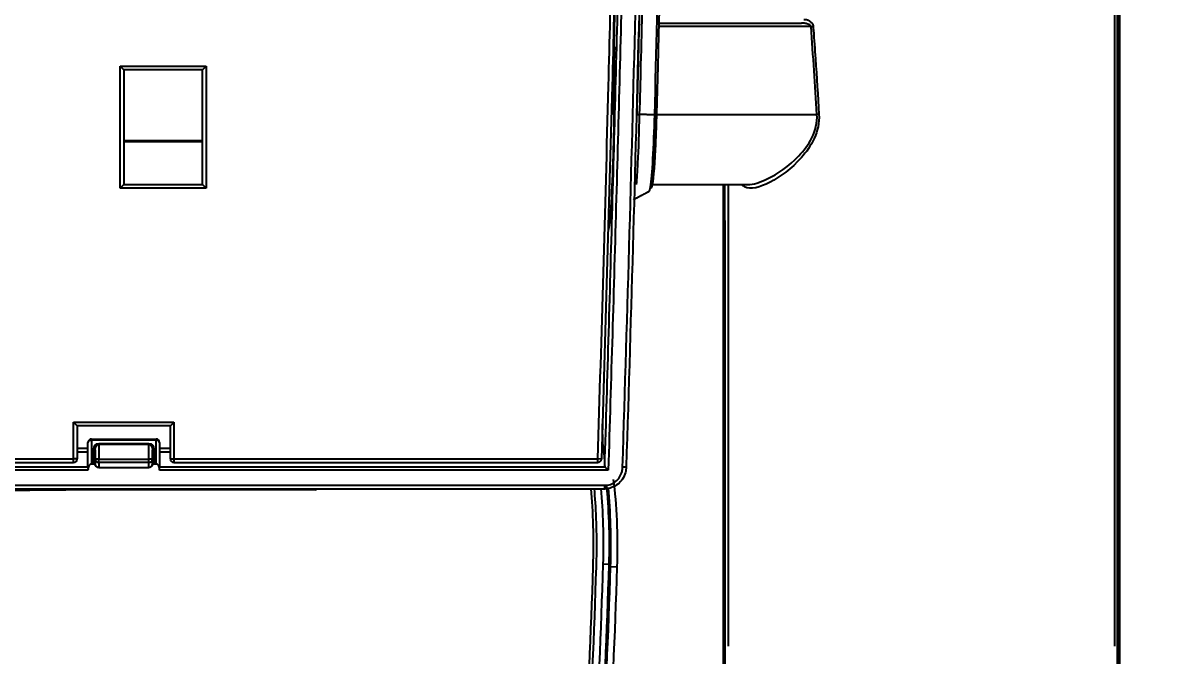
# Model space of a CAD drawing. Header units: millimetres. Extents: x 28 to 2369, y -329 to 1679.
# Drawn here: x 1919.2 to 2080.1, y 1192.2 to 1280.6 of the extents above; entities that cross this region are included whole.
import ezdxf

# ---------------------------------------------------------------- set-up
doc = ezdxf.new("R2010")
doc.units = ezdxf.units.MM
doc.layers.get('Defpoints').update_dxf_attribs({"linetype": 'CONTINUOUS'})
doc.layers.add('1LINE', color=7, linetype='CONTINUOUS')
doc.styles.add('Annotative', font='malgun.ttf')
doc.dimstyles.new('WOO', dxfattribs={"dimtxt": 20, "dimasz": 2, "dimexe": 1.25, "dimexo": 0.3, "dimgap": 1, "dimtad": 1, "dimdec": 1, "dimzin": 1, "dimdsep": 46, "dimtxsty": 'Annotative', "dimcen": 0, "dimclrd": 1, "dimclre": 1, "dimclrt": 2, "dimadec": 0, "dimazin": 0, "dimtfac": 1, "dimtdec": 1, "dimtofl": 0, "dimtmove": 0, "dimatfit": 3, "dimfxl": 0, "dimarcsym": 0})

# ---------------------------------------------------------------- blocks, each defined once
blk = doc.blocks.new('*D14')
at = {"layer": '1LINE', "color": 1, "lineweight": -2}
for p, q in [((1882.84, 1304.92), (2123.76, 1304.92)), ((2122.51, 1302.92), (2122.51, 846.68)), ((1807.34, 844.68), (2123.76, 844.68))]:
    blk.add_line(p, q, dxfattribs=at)
at = {"layer": '1LINE', "color": 1}
for points in [[(2122.18, 1302.92), (2122.84, 1302.92), (2122.51, 1304.92)], [(2122.18, 846.68), (2122.84, 846.68), (2122.51, 844.68)]]:
    blk.add_solid(points, dxfattribs=at)
at = {"layer": 'Defpoints', "color": 0}
for p in [(1882.54, 1304.92, 0), (1807.04, 844.68), (2122.51, 844.68)]:
    blk.add_point(p, dxfattribs=at)
at = {"layer": '1LINE', "color": 2, "insert": (2111.18, 1074.8), "char_height": 20, "attachment_point": 5, "rotation": 90, "style": 'Annotative'}
blk.add_mtext('460', dxfattribs=at)
blk = doc.blocks.new('*D15')
at = {"layer": '1LINE', "color": 1, "lineweight": -2}
for p, q in [((1882.84, 1342.52), (2179.26, 1342.52)), ((2178.01, 846.68), (2178.01, 1340.52)), ((1807.34, 844.68), (2179.26, 844.68))]:
    blk.add_line(p, q, dxfattribs=at)
at = {"layer": '1LINE', "color": 1}
for points in [[(2177.68, 1340.52), (2178.35, 1340.52), (2178.01, 1342.52)], [(2177.68, 846.68), (2178.35, 846.68), (2178.01, 844.68)]]:
    blk.add_solid(points, dxfattribs=at)
at = {"layer": 'Defpoints', "color": 0}
for p in [(1882.54, 1342.52, 0), (2178.01, 1342.52), (1807.04, 844.68)]:
    blk.add_point(p, dxfattribs=at)
at = {"layer": '1LINE', "color": 2, "insert": (2166.68, 1093.6), "char_height": 20, "attachment_point": 5, "rotation": 90, "style": 'Annotative'}
blk.add_mtext('498', dxfattribs=at)

msp = doc.modelspace()

# ---------------------------------------------------------------- linework, layer by layer
at = {"layer": '1LINE'}
for p, q in [((2001.72, 1280.09), (2001.6, 1280.09)), ((2001.62, 1280.59), (2001.74, 1280.59)), ((2029.16, 1280.09), (2007.91, 1280.09)), ((2007.92, 1280.59), (2027.85, 1280.59)), ((2029.16, 1280.09), (2029.46, 1280.11)), ((2001.73, 1276.79), (2001.52, 1276.79)), ((2001.53, 1277.29), (2001.73, 1277.29)), ((1932.72, 1257.56), (1932.72, 1274.56)), ((1932.72, 1274.56), (1944.72, 1274.56)), ((1933.22, 1274.06), (1932.72, 1274.56)), ((1933.22, 1274.06), (1933.22, 1258.06)), ((1944.22, 1274.06), (1933.22, 1274.06)), ((1944.72, 1274.56), (1944.22, 1274.06)), ((1944.22, 1258.06), (1944.22, 1274.06)), ((1944.72, 1274.56), (1944.72, 1257.56)), ((2007.59, 1267.84), (2029.99, 1267.84)), ((2030.27, 1267.85), (2029.99, 1267.84)), ((1944.22, 1264.15), (1933.22, 1264.15)), ((1944.22, 1264.01), (1933.22, 1264.01)), ((1933.22, 1258.06), (1932.72, 1257.56)), ((1944.72, 1257.56), (1932.72, 1257.56)), ((1933.22, 1258.06), (1944.22, 1258.06)), ((1944.72, 1257.56), (1944.22, 1258.06)), ((2006.67, 1258.04), (2020.39, 1258.04)), ((1926.72, 1224.36), (1926.22, 1224.86)), ((1926.22, 1224.86), (1940.22, 1224.86)), ((1926.22, 1219.73), (1926.22, 1224.86)), ((1940.22, 1224.86), (1939.72, 1224.36)), ((1940.22, 1224.86), (1940.22, 1219.73)), ((1939.72, 1224.36), (1926.72, 1224.36)), ((1926.72, 1224.36), (1926.72, 1219.73)), ((1939.72, 1219.73), (1939.72, 1224.36)), ((1928.22, 1218.62), (1928.22, 1222.01)), ((1928.72, 1222.51), (1937.72, 1222.51)), ((1928.72, 1222.34), (1928.72, 1222.51)), ((1928.72, 1222.34), (1928.72, 1219.01)), ((1937.72, 1222.34), (1928.72, 1222.34)), ((1929.72, 1221.9), (1929.72, 1221.76)), ((1929.72, 1221.9), (1936.72, 1221.9)), ((1936.72, 1221.76), (1929.72, 1221.76)), ((1929.72, 1221.76), (1929.72, 1219.72)), ((1936.72, 1221.9), (1936.72, 1221.76)), ((1936.72, 1219.72), (1936.72, 1221.76)), ((1937.72, 1222.34), (1937.72, 1222.51)), ((1937.72, 1219.01), (1937.72, 1222.34)), ((1938.22, 1222.01), (1938.22, 1218.62)), ((1929.02, 1219.31), (1929.02, 1221.11)), ((1929.22, 1220.98), (1929.22, 1219.18)), ((1937.22, 1219.18), (1937.22, 1220.98)), ((1937.42, 1221.11), (1937.42, 1219.31)), ((1926.72, 1219.73), (1926.22, 1219.73)), ((1926.22, 1219.23), (1926.22, 1219.73)), ((1929.05, 1219.01), (1928.72, 1219.01)), ((1929.72, 1219.23), (1929.72, 1219.72)), ((1936.72, 1219.23), (1936.72, 1219.72)), ((1937.72, 1219.01), (1937.39, 1219.01)), ((1939.72, 1219.73), (1940.22, 1219.73)), ((1940.22, 1219.73), (1940.22, 1219.23)), ((1999.4, 1219.23), (1999.4, 1219.73)), ((1999.9, 1219.72), (1999.4, 1219.73)), ((2003.36, 1218.57), (2002.86, 1218.58)), ((1933.49, 1215.42), (1933.49, 1215.57)), ((2000.38, 1215.55), (2000.38, 1216.05)), ((2000.93, 1204.99), (2000.15, 1205.02)), ((2002.13, 1204.62), (2001.13, 1204.65))]:
    msp.add_line(p, q, dxfattribs=at)
for centre, start, end in [((1928.72, 1222.01, 0), 90, 180), ((1937.72, 1222.01, 0), 0, 90), ((1926.22, 1219.73, 0), 270, 0), ((1940.22, 1219.73, 0), 180, 270), ((1999.4, 1219.73, 0), 270, 358.208)]:
    msp.add_arc(centre, 0.5, start, end, dxfattribs=at)
for centre, major_axis, ratio, start_param, end_param in [((1928.72, 1222.01), (0.5, 0), 0.650791, 1.570796, 3.141593), ((1937.72, 1222.01), (-0.5, 0), 0.650791, 3.141593, 4.712389), ((1929.02, 1220.98), (-0.2, 0), 0.650791, 3.141593, 4.712389), ((1937.42, 1220.98), (0.2, 0), 0.650791, 1.570796, 3.141593), ((1928.72, 1218.25), (0, -0.768), 0.650791, 3.141593, 4.830792), ((1929.02, 1219.18), (-0.2, 0), 0.650791, 3.141593, 4.712389), ((1929.72, 1219.7), (0.5, 0), 0.034899, 1.570796, 3.141593), ((1929.72, 1219.7), (0.5, 0), 0.949336, 3.141593, 4.712389), ((1936.72, 1219.7), (-0.5, 0), 0.034899, 3.141593, 4.712389), ((1936.72, 1219.7), (0.5, 0), 0.949336, 4.712389, 6.283185), ((1937.42, 1219.18), (0.2, 0), 0.650791, 1.570796, 3.141593), ((1937.72, 1218.25), (0, -0.768), 0.650791, 1.452394, 3.141593)]:
    msp.add_ellipse(centre, major_axis=major_axis, ratio=ratio, start_param=start_param, end_param=end_param, dxfattribs=at)
at = {"layer": '1LINE', "extrusion": (-1.0676e-27, -5.81175e-12, -1)}
for centre, major_axis, ratio, start_param, end_param in [((1929.72, 1221.11, 0), (0, 0.785), 0.89152, 4.712389, 6.283185), ((1929.72, 1220.98, 0), (0, 0.778), 0.642512, 4.712389, 6.283185), ((1936.72, 1221.11, 0), (0, 0.785), 0.89152, 0, 1.570796), ((1936.72, 1220.98, 0), (0, 0.778), 0.642512, 0, 1.570796)]:
    msp.add_ellipse(centre, major_axis=major_axis, ratio=ratio, start_param=start_param, end_param=end_param, dxfattribs=at)
at = {"layer": '1LINE'}
for points, degree in [([(2002.86, 1218.58), (2004.23, 1262.21), (2005.32, 1305.86), (2006.15, 1349.5)], 3), ([(2006.65, 1349.5), (2005.82, 1305.85), (2004.73, 1262.2), (2003.36, 1218.57)], 3), ([(2072.05, 1337.85), (2072.02, 1257.73), (2071.99, 1177.62), (2072.04, 1097.51)], 3), ([(2072.05, 1337.85), (2072.04, 1254.45), (2072.04, 1171.04), (2072.05, 1087.64)], 3), ([(2072.25, 1337.85), (2072.22, 1257.73), (2072.19, 1177.62), (2072.24, 1097.51)], 3), ([(2071.51, 1335.99), (2071.51, 1264.78), (2071.51, 1193.57)], 2), ([(2001.66, 1277.29), (2001.79, 1282.48), (2001.92, 1287.67), (2002.04, 1292.86)], 3), ([(2029.99, 1267.84), (2029.74, 1271.92), (2029.46, 1276.01), (2029.16, 1280.09)], 3), ([(2001.67, 1274.26), (2001.69, 1275.1), (2001.71, 1275.95), (2001.73, 1276.79)], 3), ([(2001.5, 1267.84), (2001.56, 1269.98), (2001.61, 1272.12), (2001.67, 1274.26)], 3), ([(2004.83, 1267.84), (2004.96, 1267.83), (2005.08, 1267.83), (2005.19, 1267.83)], 3), ([(2007.34, 1267.77), (2005.19, 1267.83)], 1), ([(2007.34, 1267.77), (2007.49, 1267.77), (2007.58, 1267.77), (2007.59, 1267.77)], 3), ([(2007.4, 1268.29), (2007.5, 1268.28), (2007.6, 1268.28), (2007.6, 1268.28)], 3), ([(2004.37, 1255.95), (2005.47, 1256.53), (2006.57, 1257.12)], 2), ([(2016.88, 1258.04), (2016.9, 1204.53), (2016.9, 1151.02), (2016.86, 1097.51)], 3), ([(2017.06, 1258.04), (2017.06, 1201.24), (2017.06, 1144.44), (2017.05, 1087.64)], 3), ([(2017.6, 1258.04), (2017.6, 1236.55), (2017.6, 1215.06), (2017.6, 1193.57)], 3), ([(2000.19, 1220.97), (2000.12, 1221.67), (2000.07, 1222.94), (2000.04, 1224.65)], 3), ([(1926.72, 1220.72), (1928.22, 1220.72)], 1), ([(1938.22, 1221.22), (1938.72, 1221.22), (1939.22, 1221.22), (1939.72, 1221.22)], 3), ([(1938.22, 1220.72), (1939.72, 1220.72)], 1), ([(2000.19, 1220.97), (2000.27, 1220.21), (2000.33, 1219.44), (2000.36, 1218.68)], 3), ([(1816.96, 1219.23), (1926.22, 1219.23)], 1), ([(1929.05, 1219.01), (1929.03, 1219.11), (1929.02, 1219.21), (1929.02, 1219.31)], 3), ([(1929.72, 1218.52), (1932.06, 1218.52), (1934.39, 1218.52), (1936.72, 1218.52)], 3), ([(1940.22, 1219.23), (1999.4, 1219.23)], 1), ([(2000.39, 1218.63), (2000.37, 1218.64), (2000.36, 1218.66), (2000.36, 1218.68)], 3), ([(2002.11, 1204.62), (2002.25, 1209.1), (2002.06, 1213.43), (2001.61, 1216.84)], 3), ([(1813.24, 1215.55), (1906.81, 1215.55), (2000.38, 1215.55)], 2), ([(1933.49, 1215.42), (1915.62, 1215.42), (1897.72, 1214.93), (1879.97, 1214.9)], 3), ([(1959.87, 1215.42), (1951.08, 1215.42), (1942.28, 1215.42), (1933.49, 1215.42)], 3), ([(1998.4, 1215.58), (1998.71, 1212.38), (1998.83, 1208.58), (1998.7, 1204.67)], 3), ([(2000.15, 1205.02), (2000.26, 1208.77), (2000.16, 1212.43), (1999.88, 1215.57)], 3), ([(2000.56, 1216.17), (2000.91, 1212.93), (2001.06, 1209.02), (2000.93, 1204.99)], 3), ([(2000.83, 1215.67), (2001.13, 1212.42), (2001.25, 1208.59), (2001.13, 1204.65)], 3)]:
    msp.add_open_spline(points, degree=degree, dxfattribs=at)
for points, knots in [([(2071.95, 1337.74), (2071.94, 1317.71), (2071.92, 1277.65), (2071.91, 1231.34), (2071.91, 1205.05), (2071.91, 1198.79)], [0, 0, 0, 0, 0.43245, 0.8649, 1, 1, 1, 1]), ([(2072.14, 1337.74), (2072.13, 1317.71), (2072.11, 1277.65), (2072.1, 1229.71), (2072.1, 1201.8), (2072.1, 1193.92)], [0, 0, 0, 0, 0.417804, 0.835608, 1, 1, 1, 1]), ([(2072.21, 1192.21), (2072.21, 1200.68), (2072.22, 1249.2), (2072.24, 1297.73), (2072.25, 1337.79)], [0, 0, 0, 0, 0.174529, 1, 1, 1, 1]), ([(2007.34, 1267.77), (2007.58, 1276.67), (2007.81, 1285.56), (2008.07, 1296.68), (2008.12, 1298.91), (2008.21, 1303.35), (2008.25, 1305.58), (2008.32, 1311.99), (2008.32, 1316.05), (2008.23, 1319.43)], [0, 0, 0, 0, 0.5, 0.5, 0.625, 0.625, 0.75, 0.75, 1, 1, 1, 1]), ([(2005.62, 1299.62), (2005.59, 1298.32), (2005.56, 1297.02), (2005.46, 1292.72), (2005.39, 1289.73), (2005.24, 1283.73), (2005.16, 1280.74), (2005.02, 1275.23), (2004.96, 1272.72), (2004.87, 1269.42), (2004.85, 1268.63), (2004.83, 1267.84)], [0, 0, 0, 0, 0.122631, 0.122631, 0.405477, 0.405477, 0.688324, 0.688324, 0.925157, 0.925157, 1, 1, 1, 1]), ([(2005.99, 1299.61), (2005.95, 1296.85), (2005.86, 1294.09), (2005.66, 1285.81), (2005.52, 1280.29), (2005.32, 1272.46), (2005.26, 1270.14), (2005.19, 1267.83)], [0, 0, 0, 0, 0.260718, 0.260718, 0.78175, 0.78175, 1, 1, 1, 1]), ([(2008.38, 1299.62), (2008.38, 1299.48), (2008.37, 1299.35), (2008.37, 1299.12), (2008.37, 1299.03), (2008.36, 1298.55), (2008.35, 1298.17), (2008.32, 1297.04), (2008.3, 1296.28), (2008.21, 1292.49), (2008.14, 1289.46), (2008.01, 1284.07), (2007.95, 1281.72), (2007.88, 1279.08), (2007.87, 1278.79), (2007.84, 1277.33), (2007.81, 1276.16), (2007.72, 1272.75), (2007.66, 1270.52), (2007.6, 1268.28)], [0, 0, 0, 0, 0.012762, 0.012762, 0.021832, 0.021832, 0.058115, 0.058115, 0.13068, 0.13068, 0.420939, 0.420939, 0.646071, 0.646071, 0.674043, 0.674043, 0.785928, 0.785928, 1, 1, 1, 1]), ([(2000.36, 1218.68), (2000.76, 1231.15), (2001.12, 1243.62), (2001.82, 1268.61), (2002.14, 1281.14), (2002.44, 1293.66)], [0, 0, 0, 0, 0.498931, 0.498931, 1, 1, 1, 1]), ([(2002.94, 1293.36), (2002.64, 1280.93), (2002.31, 1268.5), (2001.62, 1243.43), (2001.24, 1230.79), (2000.85, 1218.15)], [0, 0, 0, 0, 0.495752, 0.495752, 1, 1, 1, 1]), ([(1999.4, 1219.73), (1999.94, 1237.1), (2000.44, 1254.46), (2001.06, 1278.17), (2001.22, 1284.51), (2001.38, 1290.86)], [0, 0, 0, 0, 0.732396, 0.732396, 1, 1, 1, 1]), ([(2001.88, 1290.85), (2001.72, 1284.5), (2001.56, 1278.16), (2000.94, 1254.45), (2000.44, 1237.08), (1999.9, 1219.72)], [0, 0, 0, 0, 0.267604, 0.267604, 1, 1, 1, 1]), ([(2029.16, 1280.09), (2029.16, 1280.12), (2029.15, 1280.14), (2029.13, 1280.18), (2029.12, 1280.2), (2029.07, 1280.26), (2029.02, 1280.29), (2028.9, 1280.38), (2028.8, 1280.42), (2028.55, 1280.51), (2028.38, 1280.55), (2028.09, 1280.58), (2027.97, 1280.59), (2027.85, 1280.59)], [0, 0, 0, 0, 0.049517, 0.049517, 0.089829, 0.089829, 0.195857, 0.195857, 0.400584, 0.400584, 0.747072, 0.747072, 1, 1, 1, 1]), ([(2028.17, 1281.11), (2028.29, 1281.11), (2028.41, 1281.1), (2028.7, 1281.02), (2028.87, 1280.95), (2029.11, 1280.77), (2029.21, 1280.68), (2029.33, 1280.51), (2029.37, 1280.44), (2029.44, 1280.29), (2029.46, 1280.2), (2029.46, 1280.11)], [0, 0, 0, 0, 0.22691, 0.22691, 0.545806, 0.545806, 0.751484, 0.751484, 0.874472, 0.874472, 1, 1, 1, 1]), ([(2029.47, 1280.07), (2029.42, 1280.07), (2029.36, 1280.08), (2029.26, 1280.08), (2029.21, 1280.09), (2029.16, 1280.09)], [0, 0, 0, 0, 0.55787, 0.55787, 1, 1, 1, 1]), ([(2029.46, 1280.11), (2029.46, 1280.11), (2029.46, 1280.11), (2029.47, 1280.09), (2029.47, 1280.09), (2029.47, 1280.07), (2029.47, 1280.07), (2029.47, 1280.07)], [0, 0, 0, 0, 0.240193, 0.240193, 0.858955, 0.858955, 1, 1, 1, 1]), ([(2029.47, 1280.07), (2029.48, 1279.91), (2029.49, 1279.75), (2029.6, 1278.26), (2029.69, 1276.93), (2029.95, 1273.02), (2030.12, 1270.44), (2030.27, 1267.85)], [0, 0, 0, 0, 0.038908, 0.038908, 0.36567, 0.36567, 1, 1, 1, 1]), ([(2001.73, 1277.29), (2001.73, 1277.29), (2001.73, 1277.28), (2001.73, 1277.25), (2001.74, 1277.22), (2001.74, 1277.15), (2001.74, 1277.1), (2001.74, 1277.01), (2001.74, 1276.96), (2001.74, 1276.87), (2001.73, 1276.83), (2001.73, 1276.79)], [0, 0, 0, 0, 0.214991, 0.214991, 0.429995, 0.429995, 0.644812, 0.644812, 0.859461, 0.859461, 1, 1, 1, 1]), ([(2000.93, 1251.78), (2001.06, 1252.39), (2001.19, 1253.74), (2001.4, 1257.42), (2001.49, 1259.71), (2001.64, 1264.56), (2001.69, 1267.02), (2001.74, 1271.31), (2001.73, 1273.12), (2001.67, 1274.26)], [0, 0, 0, 0, 0.25, 0.25, 0.5, 0.5, 0.75, 0.75, 1, 1, 1, 1]), ([(2005.19, 1267.83), (2005.14, 1265.43), (2005.06, 1263.01), (2004.89, 1259.87), (2004.83, 1258.86), (2004.76, 1258.06)], [0, 0, 0, 0, 0.630844, 0.630844, 1, 1, 1, 1]), ([(2006.56, 1257.11), (2006.63, 1257.15), (2006.7, 1257.36), (2006.89, 1258.49), (2007, 1259.87), (2007.2, 1263.44), (2007.28, 1265.58), (2007.34, 1267.77)], [0, 0, 0, 0, 0.208542, 0.208542, 0.604271, 0.604271, 1, 1, 1, 1]), ([(2007.4, 1268.29), (2007.37, 1267.25), (2007.34, 1266.22), (2007.27, 1264.22), (2007.22, 1263.27), (2007.1, 1261.06), (2007.02, 1259.92), (2006.92, 1259.12)], [0, 0, 0, 0, 0.280993, 0.280993, 0.561986, 0.561986, 1, 1, 1, 1]), ([(2007.59, 1267.77), (2007.58, 1267.54), (2007.57, 1267.31), (2007.56, 1266.82), (2007.55, 1266.55), (2007.53, 1266.02), (2007.53, 1265.76), (2007.51, 1265.24), (2007.5, 1264.98), (2007.48, 1264.6), (2007.48, 1264.48), (2007.47, 1264.33), (2007.47, 1264.3), (2007.47, 1264.25), (2007.47, 1264.23), (2007.47, 1264.18), (2007.46, 1264.16), (2007.46, 1264.11), (2007.46, 1264.08), (2007.46, 1264.03), (2007.46, 1264.01), (2007.46, 1263.96), (2007.46, 1263.93), (2007.45, 1263.89), (2007.45, 1263.86), (2007.45, 1263.81), (2007.45, 1263.79), (2007.45, 1263.74), (2007.45, 1263.71), (2007.44, 1263.66), (2007.44, 1263.64), (2007.44, 1263.59), (2007.44, 1263.56), (2007.44, 1263.51), (2007.44, 1263.49), (2007.43, 1263.44), (2007.43, 1263.41), (2007.43, 1263.36), (2007.43, 1263.34), (2007.43, 1263.29), (2007.43, 1263.27), (2007.42, 1263.22), (2007.42, 1263.19), (2007.42, 1263.14), (2007.42, 1263.12), (2007.42, 1263.07), (2007.41, 1263.04), (2007.41, 1262.99), (2007.41, 1262.97), (2007.41, 1262.92), (2007.41, 1262.89), (2007.4, 1262.84), (2007.4, 1262.82), (2007.4, 1262.77), (2007.4, 1262.74), (2007.4, 1262.7), (2007.4, 1262.67), (2007.39, 1262.62), (2007.39, 1262.6), (2007.39, 1262.55), (2007.39, 1262.52), (2007.39, 1262.48), (2007.38, 1262.45), (2007.38, 1262.4), (2007.38, 1262.38), (2007.38, 1262.33), (2007.38, 1262.31), (2007.37, 1262.26), (2007.37, 1262.24), (2007.37, 1262.19), (2007.37, 1262.16), (2007.37, 1262.12), (2007.37, 1262.09), (2007.36, 1262.05), (2007.36, 1262.02), (2007.36, 1261.98), (2007.36, 1261.95), (2007.36, 1261.91), (2007.35, 1261.89), (2007.35, 1261.84), (2007.35, 1261.82), (2007.35, 1261.77), (2007.35, 1261.75), (2007.34, 1261.71), (2007.34, 1261.68), (2007.34, 1261.64), (2007.34, 1261.62), (2007.34, 1261.57), (2007.33, 1261.55), (2007.33, 1261.51), (2007.33, 1261.48), (2007.33, 1261.44), (2007.33, 1261.42), (2007.32, 1261.38), (2007.32, 1261.36), (2007.32, 1261.32), (2007.32, 1261.3), (2007.31, 1261.22), (2007.31, 1261.16), (2007.31, 1261.1)], [0, 0, 0, 0, 0.094168, 0.094168, 0.204154, 0.204154, 0.314138, 0.314138, 0.424121, 0.424121, 0.47905, 0.47905, 0.48973, 0.48973, 0.500464, 0.500464, 0.511254, 0.511254, 0.5221, 0.5221, 0.533001, 0.533001, 0.543959, 0.543959, 0.554974, 0.554974, 0.566046, 0.566046, 0.577173, 0.577173, 0.588356, 0.588356, 0.599594, 0.599594, 0.610885, 0.610885, 0.622227, 0.622227, 0.63362, 0.63362, 0.645061, 0.645061, 0.656548, 0.656548, 0.668078, 0.668078, 0.679647, 0.679647, 0.691254, 0.691254, 0.702893, 0.702893, 0.714561, 0.714561, 0.726253, 0.726253, 0.737965, 0.737965, 0.749691, 0.749691, 0.761425, 0.761425, 0.773162, 0.773162, 0.784894, 0.784894, 0.796614, 0.796614, 0.808315, 0.808315, 0.819989, 0.819989, 0.831626, 0.831626, 0.843217, 0.843217, 0.854752, 0.854752, 0.866296, 0.866296, 0.877867, 0.877867, 0.889447, 0.889447, 0.901012, 0.901012, 0.912533, 0.912533, 0.92397, 0.92397, 0.935271, 0.935271, 0.946364, 0.946364, 0.957146, 0.957146, 0.96747, 0.96747, 1, 1, 1, 1]), ([(2007.6, 1268.28), (2007.6, 1268.15), (2007.59, 1268.02), (2007.59, 1267.84), (2007.59, 1267.81), (2007.59, 1267.77)], [0, 0, 0, 0, 0.7767, 0.7767, 1, 1, 1, 1]), ([(2030.27, 1267.85), (2030.34, 1266.67), (2030.07, 1265.51), (2029.14, 1263.47), (2028.5, 1262.58), (2026.44, 1260.26), (2024.88, 1259.13), (2022.02, 1257.62), (2020.73, 1257.29), (2019.72, 1257.81), (2019.57, 1257.93), (2019.44, 1258.07)], [0, 0, 0, 0, 0.156361, 0.156361, 0.312722, 0.312722, 0.625444, 0.625444, 0.938165, 0.938165, 1, 1, 1, 1]), ([(2020.34, 1258.04), (2021.11, 1258.04), (2022.04, 1258.34), (2024.49, 1259.53), (2026.05, 1260.59), (2028.15, 1262.76), (2028.81, 1263.6), (2029.78, 1265.55), (2030.07, 1266.68), (2029.99, 1267.84)], [0, 0, 0, 0, 0.258567, 0.258567, 0.629284, 0.629284, 0.814642, 0.814642, 1, 1, 1, 1]), ([(2007.31, 1261.1), (2007.16, 1258.86), (2006.98, 1257.53), (2006.78, 1257.53), (2006.77, 1257.54), (2006.75, 1257.57)], [0, 0, 0, 0, 0.907131, 0.907131, 1, 1, 1, 1]), ([(2006.74, 1257.71), (2006.76, 1257.67), (2006.79, 1257.64), (2006.91, 1257.63), (2007.01, 1258.03), (2007.1, 1258.78)], [0, 0, 0, 0, 0.191226, 0.191226, 1, 1, 1, 1]), ([(2017, 1193.91), (2017, 1201.79), (2017, 1222.92), (2017, 1244.05), (2016.99, 1257.3)], [0, 0, 0, 0, 0.373093, 1, 1, 1, 1]), ([(2017.08, 1258.03), (2017.09, 1242.94), (2017.09, 1227.84), (2017.09, 1174.33), (2017.09, 1135.92), (2017.06, 1097.51)], [0, 0, 0, 0, 0.282137, 0.282137, 1, 1, 1, 1]), ([(2016.88, 1254.42), (2016.88, 1242.15), (2016.89, 1221.42), (2016.89, 1200.69), (2016.89, 1192.22)], [0, 0, 0, 0, 0.591765, 1, 1, 1, 1]), ([(2017.19, 1198.87), (2017.19, 1205.1), (2017.19, 1223.16), (2017.19, 1241.21), (2017.19, 1253.03)], [0, 0, 0, 0, 0.34512, 1, 1, 1, 1]), ([(1926.72, 1221.22), (1927.06, 1221.22), (1927.39, 1221.22), (1927.89, 1221.22), (1928.06, 1221.22), (1928.22, 1221.22)], [0, 0, 0, 0, 0.666631, 0.666631, 1, 1, 1, 1]), ([(1813.74, 1218.63), (1814.08, 1218.63), (1814.41, 1218.63), (1816.08, 1218.63), (1817.41, 1218.63), (1824.08, 1218.63), (1829.41, 1218.63), (1856.08, 1218.63), (1877.41, 1218.63), (1908.57, 1218.63), (1918.4, 1218.63), (1928.22, 1218.63)], [0, 0, 0, 0, 0.008735, 0.008735, 0.043676, 0.043676, 0.18344, 0.18344, 0.742497, 0.742497, 1, 1, 1, 1]), ([(1817.24, 1219.73), (1817.58, 1219.73), (1817.91, 1219.73), (1819.58, 1219.73), (1820.91, 1219.73), (1827.58, 1219.73), (1832.91, 1219.73), (1859.58, 1219.73), (1880.91, 1219.73), (1910.24, 1219.73), (1918.23, 1219.73), (1926.22, 1219.73)], [0, 0, 0, 0, 0.009176, 0.009176, 0.045881, 0.045881, 0.192698, 0.192698, 0.77997, 0.77997, 1, 1, 1, 1]), ([(1928.22, 1218.62), (1928.22, 1218.6), (1928.22, 1218.57), (1928.23, 1218.5), (1928.23, 1218.46), (1928.22, 1218.36), (1928.22, 1218.31), (1928.22, 1218.22), (1928.22, 1218.19), (1928.23, 1218.15)], [0, 0, 0, 0, 0.278808, 0.278808, 0.55767, 0.55767, 0.835228, 0.835228, 1, 1, 1, 1]), ([(1929.27, 1218.82), (1929.25, 1218.87), (1929.22, 1218.92), (1929.16, 1218.97), (1929.14, 1218.98), (1929.11, 1219), (1929.09, 1219.01), (1929.06, 1219.01), (1929.06, 1219.01), (1929.05, 1219.01)], [0, 0, 0, 0, 0.542348, 0.542348, 0.747765, 0.747765, 0.956782, 0.956782, 1, 1, 1, 1]), ([(1929.22, 1219.18), (1929.22, 1219.09), (1929.23, 1219), (1929.25, 1218.88), (1929.26, 1218.85), (1929.27, 1218.82)], [0, 0, 0, 0, 0.741902, 0.741902, 1, 1, 1, 1]), ([(1929.72, 1218.52), (1929.67, 1218.52), (1929.61, 1218.53), (1929.51, 1218.56), (1929.46, 1218.59), (1929.38, 1218.66), (1929.34, 1218.7), (1929.29, 1218.77), (1929.28, 1218.79), (1929.27, 1218.82)], [0, 0, 0, 0, 0.282395, 0.282395, 0.564398, 0.564398, 0.852466, 0.852466, 1, 1, 1, 1]), ([(1929.72, 1219.72), (1930.06, 1219.72), (1930.39, 1219.72), (1932.06, 1219.72), (1933.39, 1219.72), (1935.39, 1219.72), (1936.06, 1219.72), (1936.72, 1219.72)], [0, 0, 0, 0, 0.142857, 0.142857, 0.714286, 0.714286, 1, 1, 1, 1]), ([(1936.72, 1219.23), (1936.39, 1219.23), (1936.06, 1219.23), (1934.39, 1219.23), (1933.06, 1219.23), (1931.06, 1219.23), (1930.39, 1219.23), (1929.72, 1219.23)], [0, 0, 0, 0, 0.142857, 0.142857, 0.714286, 0.714286, 1, 1, 1, 1]), ([(1929.72, 1219.23), (1929.72, 1219.12), (1929.72, 1219.02), (1929.72, 1218.78), (1929.72, 1218.65), (1929.72, 1218.52)], [0, 0, 0, 0, 0.440625, 0.440625, 1, 1, 1, 1]), ([(1936.72, 1218.52), (1936.72, 1218.62), (1936.72, 1218.73), (1936.72, 1218.96), (1936.72, 1219.1), (1936.72, 1219.23)], [0, 0, 0, 0, 0.440625, 0.440625, 1, 1, 1, 1]), ([(1937.17, 1218.82), (1937.15, 1218.77), (1937.12, 1218.72), (1937.04, 1218.63), (1936.99, 1218.59), (1936.89, 1218.54), (1936.83, 1218.53), (1936.76, 1218.52), (1936.74, 1218.52), (1936.72, 1218.52)], [0, 0, 0, 0, 0.305679, 0.305679, 0.612161, 0.612161, 0.906749, 0.906749, 1, 1, 1, 1]), ([(1937.17, 1218.82), (1937.19, 1218.88), (1937.2, 1218.94), (1937.22, 1219.06), (1937.22, 1219.12), (1937.22, 1219.18)], [0, 0, 0, 0, 0.529956, 0.529956, 1, 1, 1, 1]), ([(1937.39, 1219.01), (1937.37, 1219.01), (1937.36, 1219.01), (1937.32, 1218.99), (1937.3, 1218.98), (1937.25, 1218.94), (1937.23, 1218.91), (1937.2, 1218.86), (1937.18, 1218.84), (1937.17, 1218.82)], [0, 0, 0, 0, 0.180737, 0.180737, 0.404644, 0.404644, 0.760923, 0.760923, 1, 1, 1, 1]), ([(1937.42, 1219.31), (1937.42, 1219.24), (1937.42, 1219.17), (1937.4, 1219.07), (1937.4, 1219.04), (1937.39, 1219.01)], [0, 0, 0, 0, 0.706771, 0.706771, 1, 1, 1, 1]), ([(1938.22, 1218.63), (1938.56, 1218.63), (1938.89, 1218.63), (1940.56, 1218.63), (1941.89, 1218.63), (1948.56, 1218.63), (1953.89, 1218.63), (1972.94, 1218.63), (1986.65, 1218.63), (2000.37, 1218.63), (2000.38, 1218.63), (2000.39, 1218.63)], [0, 0, 0, 0, 0.016086, 0.016086, 0.080431, 0.080431, 0.337809, 0.337809, 0.999657, 0.999657, 1, 1, 1, 1]), ([(1938.22, 1218.15), (1938.22, 1218.21), (1938.22, 1218.27), (1938.22, 1218.37), (1938.22, 1218.42), (1938.22, 1218.51), (1938.22, 1218.54), (1938.22, 1218.59), (1938.22, 1218.61), (1938.22, 1218.62)], [0, 0, 0, 0, 0.273677, 0.273677, 0.546653, 0.546653, 0.82569, 0.82569, 1, 1, 1, 1]), ([(1940.22, 1219.73), (1940.39, 1219.73), (1940.56, 1219.73), (1942.06, 1219.73), (1943.39, 1219.73), (1950.06, 1219.73), (1955.39, 1219.73), (1973.61, 1219.73), (1986.5, 1219.73), (1999.4, 1219.73)], [0, 0, 0, 0, 0.00845, 0.00845, 0.076048, 0.076048, 0.346439, 0.346439, 1, 1, 1, 1]), ([(2000.38, 1216.05), (2000.64, 1216.05), (2000.92, 1216.1), (2001.42, 1216.27), (2001.66, 1216.41), (2002.09, 1216.74), (2002.28, 1216.95), (2002.58, 1217.42), (2002.7, 1217.69), (2002.83, 1218.17), (2002.86, 1218.37), (2002.86, 1218.58)], [0, 0, 0, 0, 0.206299, 0.206299, 0.412351, 0.412351, 0.622265, 0.622265, 0.842091, 0.842091, 1, 1, 1, 1]), ([(2003.36, 1218.57), (2003.35, 1218.32), (2003.32, 1218.08), (2003.17, 1217.51), (2003.02, 1217.2), (2002.66, 1216.64), (2002.43, 1216.4), (2001.92, 1216), (2001.63, 1215.84), (2001.07, 1215.64), (2000.79, 1215.59), (2000.47, 1215.57), (2000.42, 1215.57), (2000.38, 1215.57)], [0, 0, 0, 0, 0.156861, 0.156861, 0.375803, 0.375803, 0.585802, 0.585802, 0.792872, 0.792872, 0.969452, 0.969452, 1, 1, 1, 1]), ([(2000.85, 1218.15), (2000.85, 1218.16), (2000.85, 1218.16), (2000.82, 1218.18), (2000.79, 1218.21), (2000.7, 1218.3), (2000.64, 1218.37), (2000.53, 1218.48), (2000.49, 1218.52), (2000.43, 1218.59), (2000.4, 1218.61), (2000.39, 1218.63)], [0, 0, 0, 0, 0.005734, 0.005734, 0.145746, 0.145746, 0.510733, 0.510733, 0.781788, 0.781788, 1, 1, 1, 1]), ([(1928.23, 1218.15), (1927.89, 1218.15), (1927.56, 1218.15), (1925.89, 1218.15), (1924.56, 1218.15), (1917.89, 1218.15), (1912.56, 1218.15), (1885.89, 1218.15), (1864.56, 1218.15), (1833.24, 1218.15), (1823.25, 1218.15), (1813.27, 1218.15)], [0, 0, 0, 0, 0.008699, 0.008699, 0.043495, 0.043495, 0.182677, 0.182677, 0.739409, 0.739409, 1, 1, 1, 1]), ([(2000.85, 1218.15), (2000.51, 1218.15), (2000.18, 1218.15), (1998.51, 1218.15), (1997.18, 1218.15), (1990.51, 1218.15), (1985.18, 1218.15), (1965.97, 1218.15), (1952.09, 1218.15), (1938.22, 1218.15)], [0, 0, 0, 0, 0.015967, 0.015967, 0.079836, 0.079836, 0.335309, 0.335309, 1, 1, 1, 1]), ([(1813.24, 1216.05), (1813.58, 1216.05), (1813.91, 1216.05), (1815.58, 1216.05), (1816.91, 1216.05), (1823.58, 1216.05), (1828.91, 1216.05), (1855.58, 1216.05), (1876.91, 1216.05), (1906.4, 1216.05), (1914.56, 1216.05), (1923.06, 1216.05), (1923.39, 1216.05), (1925.06, 1216.05), (1926.39, 1216.05), (1932.72, 1216.05), (1937.72, 1216.05), (1943.06, 1216.05), (1943.39, 1216.05), (1945.06, 1216.05), (1946.39, 1216.05), (1953.06, 1216.05), (1958.39, 1216.05), (1975.94, 1216.05), (1988.16, 1216.05), (2000.38, 1216.05)], [0, 0, 0, 0, 0.005344, 0.005344, 0.026719, 0.026719, 0.11222, 0.11222, 0.454224, 0.454224, 0.585032, 0.585032, 0.590376, 0.590376, 0.611752, 0.611752, 0.691909, 0.691909, 0.697252, 0.697252, 0.718628, 0.718628, 0.804129, 0.804129, 1, 1, 1, 1]), ([(1959.87, 1215.42), (1959.87, 1215.42), (1959.88, 1215.42), (1959.97, 1215.46), (1960.06, 1215.5), (1960.14, 1215.53)], [0, 0, 0, 0, 0.066493, 0.066493, 1, 1, 1, 1]), ([(1960.23, 1215.53), (1960.12, 1215.49), (1960, 1215.46), (1959.88, 1215.42), (1959.87, 1215.42), (1959.87, 1215.42)], [0, 0, 0, 0, 0.946289, 0.946289, 1, 1, 1, 1]), ([(1999.2, 1204.65), (1999.27, 1207.01), (1999.26, 1209.29), (1999.12, 1212.94), (1999.04, 1214.31), (1998.92, 1215.58)], [0, 0, 0, 0, 0.60384, 0.60384, 1, 1, 1, 1]), ([(1807.04, 849.35), (1816.49, 849.36), (1825.95, 850.29), (1844.26, 853.84), (1853.16, 856.45), (1870.42, 863.44), (1878.86, 867.9), (1894.37, 878.31), (1901.53, 884.26), (1915.13, 897.05), (1921.6, 903.94), (1933.48, 918.33), (1938.92, 925.87), (1948.84, 941.59), (1953.33, 949.81), (1961.2, 966.86), (1964.51, 975.57), (1973.6, 1001.94), (1978.64, 1019.82), (1984.59, 1047.11), (1986.31, 1056.29), (1989.17, 1074.78), (1990.26, 1084.05), (1992.44, 1102.6), (1993.57, 1111.87), (1995.51, 1130.45), (1996.34, 1139.74), (1998.54, 1167.67), (1999.57, 1186.32), (2000.15, 1205.02)], [0, 0, 0, 0, 0.0625, 0.0625, 0.125, 0.125, 0.1875, 0.1875, 0.25, 0.25, 0.3125, 0.3125, 0.375, 0.375, 0.4375, 0.4375, 0.5, 0.5, 0.625, 0.625, 0.6875, 0.6875, 0.75, 0.75, 0.8125, 0.8125, 0.875, 0.875, 1, 1, 1, 1]), ([(2000.93, 1204.99), (2000.35, 1186.25), (1999.32, 1167.54), (1997.11, 1139.54), (1996.28, 1130.22), (1994.33, 1111.6), (1993.2, 1102.3), (1991.01, 1083.7), (1989.91, 1074.4), (1987.04, 1055.87), (1985.3, 1046.66), (1979.32, 1019.31), (1974.26, 1001.39), (1965.12, 974.95), (1961.79, 966.22), (1953.86, 949.13), (1949.35, 940.9), (1939.38, 925.15), (1933.91, 917.61), (1921.98, 903.19), (1915.49, 896.29), (1901.83, 883.49), (1894.65, 877.53), (1879.07, 867.12), (1870.61, 862.65), (1853.3, 855.67), (1844.38, 853.05), (1826.01, 849.5), (1816.51, 848.57), (1807.04, 848.56)], [0, 0, 0, 0, 0.125, 0.125, 0.1875, 0.1875, 0.25, 0.25, 0.3125, 0.3125, 0.375, 0.375, 0.5, 0.5, 0.5625, 0.5625, 0.625, 0.625, 0.6875, 0.6875, 0.75, 0.75, 0.8125, 0.8125, 0.875, 0.875, 0.9375, 0.9375, 1, 1, 1, 1]), ([(1998.7, 1204.67), (1998.12, 1186.2), (1997.11, 1167.75), (1994.95, 1140.13), (1994.12, 1130.93), (1992.24, 1112.55), (1991.11, 1103.4), (1988.94, 1085.08), (1987.88, 1075.91), (1985.14, 1057.73), (1983.47, 1048.71), (1977.69, 1021.84), (1972.78, 1004.17), (1963.91, 978.04), (1960.71, 969.39), (1953.07, 952.38), (1948.62, 944.03), (1938.79, 928.15), (1933.4, 920.54), (1921.6, 906.03), (1915.17, 899.1), (1901.66, 886.21), (1894.55, 880.21), (1879.16, 869.68), (1870.75, 865.13), (1853.41, 857.98), (1844.46, 855.31), (1826.02, 851.68), (1816.52, 850.73), (1807.04, 850.72)], [0, 0, 0, 0, 0.125, 0.125, 0.1875, 0.1875, 0.25, 0.25, 0.3125, 0.3125, 0.375, 0.375, 0.5, 0.5, 0.5625, 0.5625, 0.625, 0.625, 0.6875, 0.6875, 0.75, 0.75, 0.8125, 0.8125, 0.875, 0.875, 0.9375, 0.9375, 1, 1, 1, 1]), ([(1807.04, 850.23), (1816.1, 850.24), (1825.1, 851.08), (1842.98, 854.43), (1851.89, 856.96), (1869.43, 863.93), (1877.68, 868.25), (1893.18, 878.52), (1900.45, 884.51), (1921, 903.74), (1932.84, 918), (1947.78, 941.56), (1952.32, 949.83), (1960.22, 966.84), (1963.53, 975.55), (1972.64, 1001.91), (1977.68, 1019.8), (1983.66, 1047.12), (1985.4, 1056.34), (1988.24, 1074.8), (1989.32, 1084.06), (1991.51, 1102.57), (1992.66, 1111.82), (1994.56, 1130.34), (1995.4, 1139.62), (1997.59, 1167.45), (1998.61, 1186.04), (1999.2, 1204.65)], [0, 0, 0, 0, 0.0625, 0.0625, 0.125, 0.125, 0.1875, 0.1875, 0.25, 0.25, 0.375, 0.375, 0.4375, 0.4375, 0.5, 0.5, 0.625, 0.625, 0.6875, 0.6875, 0.75, 0.75, 0.8125, 0.8125, 0.875, 0.875, 1, 1, 1, 1]), ([(2001.13, 1204.65), (2000.54, 1185.92), (1999.51, 1167.22), (1997.3, 1139.24), (1996.46, 1129.92), (1994.51, 1111.31), (1993.38, 1102.03), (1991.2, 1083.44), (1990.1, 1074.15), (1987.22, 1055.62), (1985.47, 1046.4), (1979.47, 1019.02), (1974.4, 1001.08), (1965.24, 974.64), (1961.9, 965.91), (1953.95, 948.83), (1949.43, 940.61), (1939.44, 924.86), (1933.97, 917.33), (1922.04, 902.93), (1915.54, 896.04), (1901.87, 883.23), (1894.67, 877.28), (1879.1, 866.88), (1870.63, 862.42), (1853.3, 855.43), (1844.37, 852.82), (1826, 849.26), (1816.52, 848.34), (1807.04, 848.32)], [0, 0, 0, 0, 0.125, 0.125, 0.1875, 0.1875, 0.25, 0.25, 0.3125, 0.3125, 0.375, 0.375, 0.5, 0.5, 0.5625, 0.5625, 0.625, 0.625, 0.6875, 0.6875, 0.75, 0.75, 0.8125, 0.8125, 0.875, 0.875, 0.9375, 0.9375, 1, 1, 1, 1]), ([(1807.04, 847.33), (1816.54, 847.35), (1826.05, 848.28), (1844.48, 851.83), (1853.44, 854.44), (1870.82, 861.42), (1879.32, 865.87), (1894.96, 876.26), (1902.19, 882.21), (1915.93, 895.02), (1922.45, 901.92), (1934.45, 916.34), (1939.96, 923.88), (1950.01, 939.64), (1954.56, 947.87), (1962.58, 964.98), (1965.95, 973.72), (1975.18, 1000.22), (1980.28, 1018.21), (1986.33, 1045.65), (1988.09, 1054.89), (1991, 1073.48), (1992.12, 1082.82), (1994.31, 1101.51), (1995.45, 1110.85), (1997.42, 1129.56), (1998.26, 1138.92), (2000.48, 1167.03), (2001.51, 1185.81), (2002.11, 1204.62)], [0, 0, 0, 0, 0.0625, 0.0625, 0.125, 0.125, 0.1875, 0.1875, 0.25, 0.25, 0.3125, 0.3125, 0.375, 0.375, 0.4375, 0.4375, 0.5, 0.5, 0.625, 0.625, 0.6875, 0.6875, 0.75, 0.75, 0.8125, 0.8125, 0.875, 0.875, 1, 1, 1, 1]), ([(2017.17, 1097.4), (2017.18, 1117.43), (2017.19, 1151.25), (2017.19, 1185.08), (2017.19, 1198.87)], [0, 0, 0, 0, 0.592087, 1, 1, 1, 1]), ([(2071.91, 1198.79), (2071.91, 1185.02), (2071.91, 1151.22), (2071.93, 1117.43), (2071.94, 1097.4)], [0, 0, 0, 0, 0.407441, 1, 1, 1, 1])]:
    msp.add_open_spline(points, degree=3, knots=knots, dxfattribs=at)

# ---------------------------------------------------------------- dimensions: what is measured, and where the dimension line sits
for base, p1, p2, picture, middle in [((2178.01, 1342.52), (1807.04, 844.68), (1882.54, 1342.52, 0), '*D15', (2178.01, 1093.6)), ((2122.51, 844.68), (1882.54, 1304.92, 0), (1807.04, 844.68), '*D14', (2122.51, 1074.8))]:
    dim = msp.add_linear_dim(base=base, p1=p1, p2=p2, angle=90, dimstyle='WOO', override={"dimdec": 0}, dxfattribs=at)
    dim.commit()
    dim.dimension.update_dxf_attribs({"geometry": picture, "text_midpoint": middle, "dimtype": 160})

doc.saveas('drawing.dxf')
